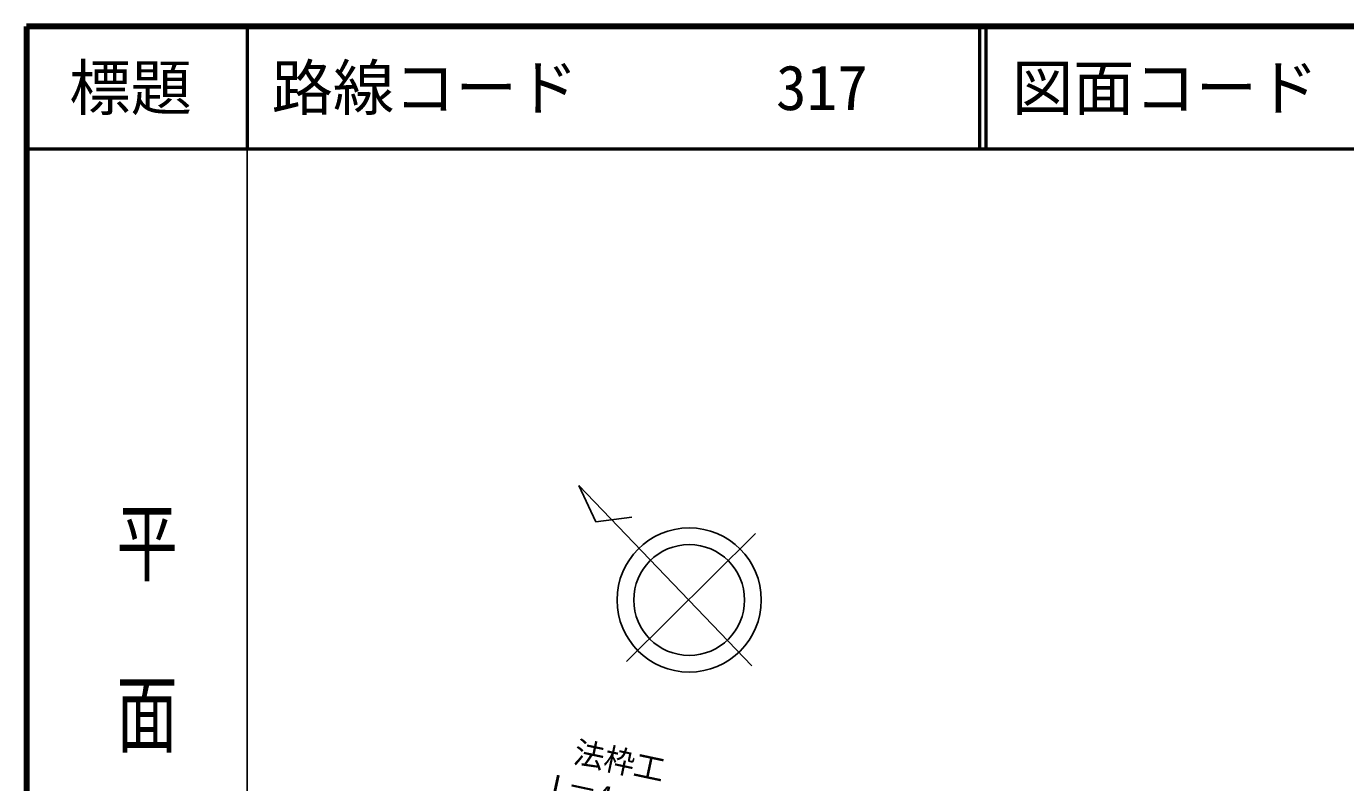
# Model space of a CAD drawing. Units: millimetres, scale not verified. Extents: x 40000 to 680000, y 20000 to 380000.
# Drawn here: x 40000 to 147602, y 318295 to 380000 of the extents above; entities that cross this region are included whole.
import ezdxf
from ezdxf.enums import TextEntityAlignment as Align

# ---------------------------------------------------------------- set-up
doc = ezdxf.new("R2010")
doc.units = ezdxf.units.MM
doc.header["$LTSCALE"] = 1000
for name, color, linetype, lineweight in [('M-BMK-SRVR', 3, 'Continuous', 25), ('M-STR-STR3', 7, 'Continuous', 25), ('M-TTL', 2, 'Continuous', 140), ('M-TTL-BAND', 7, 'Continuous', 25), ('M-TTL-LINE', 7, 'Continuous', 50)]:
    doc.layers.add(name, color=color, linetype=linetype, lineweight=lineweight)
doc.layers.add('M-TTL-TXT', color=7, linetype='Continuous')
doc.styles.add('@ＭＳ ゴシック', font='')
doc.styles.add('ＭＳ ゴシック', font='')
doc.styles.get('@ＭＳ ゴシック').set_extended_font_data('@MS Gothic')
doc.styles.get('ＭＳ ゴシック').set_extended_font_data('MS Gothic')

msp = doc.modelspace()

# ---------------------------------------------------------------- linework, layer by layer
at = {"layer": 'M-BMK-SRVR'}
for p, q in [((99174, 327827), (85050, 342549)), ((85050, 342549), (86443, 339566)), ((86443, 339566), (89379, 339946)), ((88935, 328168), (99473, 338621))]:
    msp.add_line(p, q, dxfattribs=at)
for radius in [5885, 4520]:
    msp.add_circle((94060, 333196), radius, dxfattribs=at)
at = {"layer": 'M-TTL'}
for p, q in [((40000, 380000), (40000, 20000)), ((680000, 380000), (40000, 380000))]:
    msp.add_line(p, q, dxfattribs=at)
at = {"layer": 'M-TTL-BAND'}
msp.add_line((58000, 370000), (58000, 20000), dxfattribs=at)
at = {"layer": 'M-TTL-LINE'}
for p, q in [((58000, 380000), (58000, 370000)), ((117750, 380000), (117750, 370000)), ((118250, 380000), (118250, 370000)), ((40000, 370000), (680000, 370000))]:
    msp.add_line(p, q, dxfattribs=at)

# ---------------------------------------------------------------- texts
at = {"layer": 'M-STR-STR3', "style": 'ＭＳ ゴシック'}
for s, p in [('法枠工', (84708, 320840)), ('L＝4.5', (82843, 318087))]:
    msp.add_text(s, height=1833, rotation=347.977, dxfattribs=at).set_placement(p, align=Align.MIDDLE_LEFT)
at = {"layer": 'M-TTL-BAND', "style": '@ＭＳ ゴシック', "width": 1.4}
msp.add_text('平  面  図', height=3666, rotation=270, dxfattribs=at).set_placement((49777, 306475), align=Align.MIDDLE_RIGHT)
at = {"layer": 'M-TTL-TXT', "style": 'ＭＳ ゴシック'}
msp.add_text('標題', height=3666, dxfattribs=at).set_placement((48500, 375000), align=Align.MIDDLE_CENTER)
for s, p in [('路線コード', (60000, 375000)), ('317', (101142, 375000)), ('図面コード', (120380, 375000))]:
    msp.add_text(s, height=3666, dxfattribs=at).set_placement(p, align=Align.MIDDLE_LEFT)

doc.saveas('drawing.dxf')
